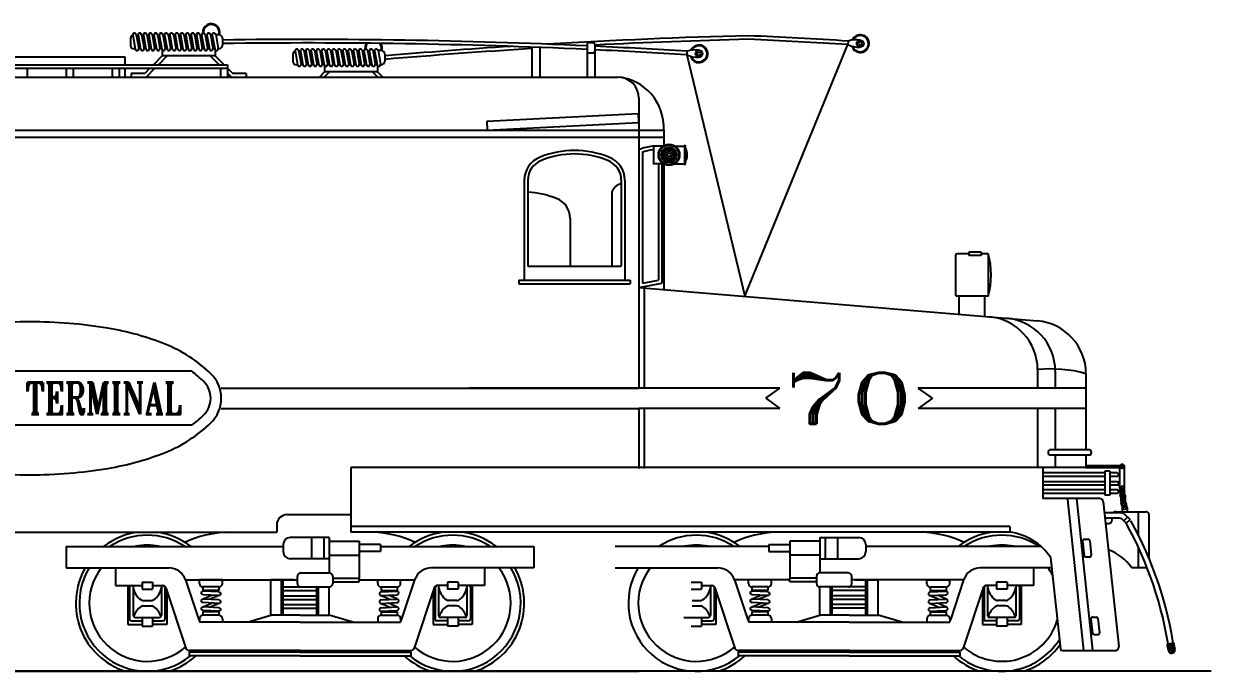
# Model space of a CAD drawing. Extents: x 232357 to 307872, y -9829 to 33775.
# Drawn here: x 241136 to 249544, y 5927 to 10508 of the extents above; entities that cross this region are included whole.
import ezdxf
from ezdxf.enums import TextEntityAlignment as Align

# ---------------------------------------------------------------- set-up
doc = ezdxf.new("R2010")
doc.units = 0
doc.header["$LTSCALE"] = 750
doc.header["$MEASUREMENT"] = 0
doc.layers.get('0').update_dxf_attribs({"linetype": 'CONTINUOUS'})
doc.styles.add('ROMANT', font='romant', dxfattribs={"height": 0.25})

msp = doc.modelspace()

# ---------------------------------------------------------------- linework, layer by layer
at = {"color": 0, "lineweight": -2}
for p, q in [((241907.7, 10428.1), (241925, 10329.6)), ((241932.3, 10432.4), (241949.7, 10333.9)), ((241945.2, 10428.1), (241962.5, 10329.6)), ((241969.8, 10432.4), (241987.2, 10333.9)), ((241982.7, 10428.1), (242000, 10329.6)), ((242007.3, 10432.4), (242024.7, 10333.9)), ((242020.2, 10428.1), (242037.5, 10329.6)), ((242044.8, 10432.4), (242062.2, 10333.9)), ((242057.7, 10428.1), (242075, 10329.6)), ((242082.3, 10432.4), (242099.7, 10333.9)), ((242095.2, 10428.1), (242112.5, 10329.6)), ((242119.8, 10432.4), (242137.2, 10333.9)), ((242132.7, 10428.1), (242150, 10329.6)), ((242157.3, 10432.4), (242174.7, 10333.9)), ((242170.2, 10428.1), (242187.5, 10329.6)), ((242194.8, 10432.4), (242212.2, 10333.9)), ((242207.7, 10428.1), (242225, 10329.6)), ((242232.3, 10432.4), (242249.7, 10333.9)), ((242245.2, 10428.1), (242262.5, 10329.6)), ((242269.8, 10432.4), (242287.2, 10333.9)), ((242282.7, 10428.1), (242300, 10329.6)), ((242307.3, 10432.4), (242324.7, 10333.9)), ((242320.2, 10428.1), (242337.5, 10329.6)), ((242344.8, 10432.4), (242362.2, 10333.9)), ((242357.7, 10428.1), (242375, 10329.6)), ((242382.3, 10432.4), (242399.7, 10333.9)), ((242395.2, 10428.1), (242412.5, 10329.6)), ((242419.8, 10432.4), (242437.2, 10333.9)), ((242432.7, 10428.1), (242450, 10329.6)), ((242457.3, 10432.4), (242474.7, 10333.9)), ((242470.2, 10428.1), (242487.5, 10329.6)), ((242494.8, 10432.4), (242512.2, 10333.9)), ((242516.8, 10430.5), (242495.1, 10430.5)), ((241891.8, 10405.5), (241891.8, 10355.5)), ((241933.7, 10424.2), (241950.7, 10396.6)), ((241945.5, 10357.2), (241962.5, 10329.6)), ((241971.2, 10424.2), (241988.2, 10396.6)), ((241983, 10357.2), (242000, 10329.6)), ((242008.7, 10424.2), (242025.7, 10396.6)), ((242020.5, 10357.2), (242037.5, 10329.6)), ((242046.2, 10424.2), (242063.2, 10396.6)), ((242058, 10357.2), (242075, 10329.6)), ((242083.7, 10424.2), (242100.7, 10396.6)), ((242095.5, 10357.2), (242112.5, 10329.6)), ((242121.2, 10424.2), (242138.2, 10396.6)), ((242133, 10357.2), (242150, 10329.6)), ((242158.7, 10424.2), (242175.7, 10396.6)), ((242170.5, 10357.2), (242187.5, 10329.6)), ((242196.2, 10424.2), (242213.2, 10396.6)), ((242208, 10357.2), (242225, 10329.6)), ((242233.7, 10424.2), (242250.7, 10396.6)), ((242245.5, 10357.2), (242262.5, 10329.6)), ((242271.2, 10424.2), (242288.2, 10396.6)), ((242283, 10357.2), (242300, 10329.6)), ((242308.7, 10424.2), (242325.7, 10396.6)), ((242320.5, 10357.2), (242337.5, 10329.6)), ((242346.2, 10424.2), (242363.2, 10396.6)), ((242358, 10357.2), (242375, 10329.6)), ((242383.7, 10424.2), (242400.7, 10396.6)), ((242395.5, 10357.2), (242412.5, 10329.6)), ((242421.2, 10424.2), (242438.2, 10396.6)), ((242433, 10357.2), (242450, 10329.6)), ((242458.7, 10424.2), (242475.7, 10396.6)), ((242470.5, 10357.2), (242487.5, 10329.6)), ((242541.8, 10405.5), (242541.8, 10355.5)), ((244734.1, 10342.5), (244734.1, 10130.5)), ((245124.3, 10364), (245124.3, 10314)), ((245136.8, 10376.5), (245166.8, 10376.5)), ((245179.3, 10364), (245179.3, 10314)), ((246241.8, 8579.9), (246971.3, 10360.5)), ((246972.9, 10385.4), (246971.3, 10360.5)), ((240420.5, 10273), (241850.5, 10273)), ((241850.5, 10273), (241850.5, 10218)), ((241916.8, 10330.5), (241924.9, 10330.5)), ((242116.8, 10280.5), (242054.3, 10218)), ((242152.1, 10280.5), (242089.6, 10218)), ((242116.8, 10322.2), (242116.8, 10280.5)), ((242491.8, 10280.5), (242116.8, 10280.5)), ((242149.9, 10330.5), (242137.3, 10330.5)), ((242187.4, 10330.5), (242174.8, 10330.5)), ((242224.9, 10330.5), (242212.3, 10330.5)), ((242262.4, 10330.5), (242249.8, 10330.5)), ((242299.9, 10330.5), (242287.3, 10330.5)), ((242337.4, 10330.5), (242324.8, 10330.5)), ((242374.9, 10330.5), (242362.3, 10330.5)), ((242412.4, 10330.5), (242399.8, 10330.5)), ((242449.9, 10330.5), (242437.3, 10330.5)), ((242456.4, 10280.5), (242518.9, 10218)), ((242487, 10330.5), (242474.8, 10330.5)), ((242491.8, 10322.2), (242491.8, 10280.5)), ((242491.8, 10280.5), (242554.3, 10218)), ((243041.2, 10293.3), (243041.2, 10243.3)), ((243057.1, 10315.8), (243074.5, 10217.4)), ((243081.7, 10320.2), (243099.1, 10221.7)), ((243083.2, 10312), (243100.2, 10284.4)), ((243094.6, 10315.8), (243112, 10217.4)), ((243119.2, 10320.2), (243136.6, 10221.7)), ((243120.7, 10312), (243137.7, 10284.4)), ((243132.1, 10315.8), (243149.5, 10217.4)), ((243156.7, 10320.2), (243174.1, 10221.7)), ((243158.2, 10312), (243175.2, 10284.4)), ((243169.6, 10315.8), (243187, 10217.4)), ((243194.2, 10320.2), (243211.6, 10221.7)), ((243195.7, 10312), (243212.7, 10284.4)), ((243207.1, 10315.8), (243224.5, 10217.4)), ((243231.7, 10320.2), (243249.1, 10221.7)), ((243233.2, 10312), (243250.2, 10284.4)), ((243244.6, 10315.8), (243262, 10217.4)), ((243269.2, 10320.2), (243286.6, 10221.7)), ((243270.7, 10312), (243287.7, 10284.4)), ((243282.1, 10315.8), (243299.5, 10217.4)), ((243306.7, 10320.2), (243324.1, 10221.7)), ((243308.2, 10312), (243325.2, 10284.4)), ((243319.6, 10315.8), (243337, 10217.4)), ((243344.2, 10320.2), (243361.6, 10221.7)), ((243345.7, 10312), (243362.7, 10284.4)), ((243357.1, 10315.8), (243374.5, 10217.4)), ((243381.7, 10320.2), (243399.1, 10221.7)), ((243383.2, 10312), (243400.2, 10284.4)), ((243394.6, 10315.8), (243412, 10217.4)), ((243419.2, 10320.2), (243436.6, 10221.7)), ((243420.7, 10312), (243437.7, 10284.4)), ((243432.1, 10315.8), (243449.5, 10217.4)), ((243456.7, 10320.2), (243474.1, 10221.7)), ((243458.2, 10312), (243475.2, 10284.4)), ((243469.6, 10315.8), (243487, 10217.4)), ((243494.2, 10320.2), (243511.6, 10221.7)), ((243495.7, 10312), (243512.7, 10284.4)), ((243507.1, 10315.8), (243524.5, 10217.4)), ((243531.7, 10320.2), (243549.1, 10221.7)), ((243533.2, 10312), (243550.2, 10284.4)), ((243544.6, 10315.8), (243562, 10217.4)), ((243569.2, 10320.2), (243586.6, 10221.7)), ((243570.7, 10312), (243587.7, 10284.4)), ((243582.1, 10315.8), (243599.5, 10217.4)), ((243606.7, 10320.2), (243624.1, 10221.7)), ((243608.2, 10312), (243625.2, 10284.4)), ((243619.6, 10315.8), (243637, 10217.4)), ((243644.2, 10320.2), (243661.6, 10221.7)), ((243666.2, 10318.3), (243644.6, 10318.3)), ((243691.2, 10293.3), (243691.2, 10243.3)), ((244789.1, 10340.4), (244789.1, 10130.5)), ((245124.3, 10314), (245124.3, 10130.5)), ((245136.8, 10301.5), (245166.8, 10301.5)), ((245179.3, 10314), (245179.3, 10130.5)), ((245831.1, 10313.4), (245829.6, 10288.5)), ((245829.6, 10288.5), (246241.8, 8579.9)), ((239691.8, 10218), (242579.3, 10218)), ((239691.8, 10193), (242579.3, 10193)), ((241160.5, 10193), (241160.5, 10130.5)), ((241435.5, 10193), (241435.5, 10130.5)), ((241485.5, 10193), (241485.5, 10130.5)), ((241760.5, 10193), (241760.5, 10130.5)), ((241810.5, 10193), (241810.5, 10130.5)), ((241850.5, 10193), (241850.5, 10130.5)), ((242029.3, 10193), (241991.8, 10155.5)), ((242064.6, 10193), (242002.1, 10130.5)), ((242529.3, 10193), (242529.3, 10130.5)), ((242579.3, 10218), (242579.3, 10130.5)), ((242579.3, 10193), (242616.8, 10155.5)), ((243066.2, 10218.3), (243074.3, 10218.3)), ((243095, 10245), (243112, 10217.4)), ((243132.5, 10245), (243149.5, 10217.4)), ((243170, 10245), (243187, 10217.4)), ((243207.5, 10245), (243224.5, 10217.4)), ((243245, 10245), (243262, 10217.4)), ((243266.2, 10210), (243266.2, 10168.3)), ((243282.5, 10245), (243299.5, 10217.4)), ((243299.3, 10218.3), (243286.7, 10218.3)), ((243320, 10245), (243337, 10217.4)), ((243336.8, 10218.3), (243324.2, 10218.3)), ((243357.5, 10245), (243374.5, 10217.4)), ((243374.3, 10218.3), (243361.7, 10218.3)), ((243395, 10245), (243412, 10217.4)), ((243411.8, 10218.3), (243399.2, 10218.3)), ((243432.5, 10245), (243449.5, 10217.4)), ((243449.3, 10218.3), (243436.7, 10218.3)), ((243470, 10245), (243487, 10217.4)), ((243486.8, 10218.3), (243474.2, 10218.3)), ((243507.5, 10245), (243524.5, 10217.4)), ((243524.3, 10218.3), (243511.7, 10218.3)), ((243545, 10245), (243562, 10217.4)), ((243561.8, 10218.3), (243549.2, 10218.3)), ((243582.5, 10245), (243599.5, 10217.4)), ((243599.3, 10218.3), (243586.7, 10218.3)), ((243620, 10245), (243637, 10217.4)), ((243636.4, 10218.3), (243624.2, 10218.3)), ((243641.2, 10210), (243641.2, 10168.3)), ((236929.3, 10130.5), (245341.8, 10130.5)), ((241897.2, 10155.5), (241897.2, 10130.5)), ((241991.8, 10155.5), (241897.2, 10155.5)), ((242579.3, 10157.7), (242606.4, 10130.5)), ((242711.3, 10155.5), (242616.8, 10155.5)), ((242711.3, 10155.5), (242711.3, 10130.5)), ((243266.2, 10168.3), (243228.5, 10130.5)), ((243301.6, 10168.3), (243263.8, 10130.5)), ((243641.2, 10168.3), (243266.2, 10168.3)), ((243605.9, 10168.3), (243643.7, 10130.5)), ((243641.2, 10168.3), (243679, 10130.5)), ((245491.8, 9980.5), (245491.8, 9705.5)), ((244413.6, 9817.9), (245488.6, 9872.9)), ((245491.8, 9810.5), (245488.6, 9872.9)), ((236604.3, 9755.5), (245666.8, 9755.5)), ((244413.6, 9817.9), (244416.8, 9755.5)), ((244416.8, 9755.5), (245491.8, 9810.5)), ((245666.8, 9755.5), (245666.8, 9645.5)), ((236604.3, 9705.5), (245666.8, 9705.5)), ((245491.8, 9705.5), (245491.8, 7930.5)), ((245516.8, 9598.7), (245516.8, 8672.9)), ((245594.3, 9648), (245594.3, 9513)), ((245662.8, 9643), (245594.3, 9643)), ((245745.8, 9643), (245814.3, 9643)), ((245814.3, 9648), (245819.3, 9648)), ((245814.3, 9648), (245814.3, 9513)), ((245819.3, 9648), (245819.3, 9513)), ((245662.8, 9518), (245594.3, 9518)), ((245629.3, 9518), (245629.3, 8693.1)), ((245654.3, 9518), (245654.3, 8672.2)), ((245666.8, 9518), (245666.8, 8628.3)), ((245745.8, 9518), (245814.3, 9518)), ((245814.3, 9513), (245819.3, 9513)), ((244679.3, 9400.5), (244679.3, 8693)), ((244704.3, 9400.5), (244704.3, 8793)), ((245366.8, 9400.5), (245366.8, 8793)), ((245391.8, 9400.5), (245391.8, 8693)), ((245299.3, 9317.7), (245299.3, 8793)), ((245004.3, 9131.2), (245004.3, 8793)), ((247731.8, 8868), (247731.8, 8593)), ((247826.8, 8880.5), (247744.3, 8880.5)), ((247826.8, 8893), (247826.8, 8868)), ((247914.3, 8893), (247826.8, 8893)), ((247914.3, 8868), (247826.8, 8868)), ((247914.3, 8893), (247914.3, 8868)), ((247964.3, 8880.5), (247914.3, 8880.5)), ((247964.3, 8880.5), (247964.3, 8580.5)), ((244704.3, 8793), (245366.8, 8793)), ((244641.8, 8693), (244641.8, 8668)), ((244641.8, 8693), (245429.3, 8693)), ((244641.8, 8668), (245429.3, 8668)), ((245429.3, 8693), (245429.3, 8668)), ((245491.8, 8643), (245654.3, 8672.2)), ((245516.8, 8672.9), (245629.3, 8693.1)), ((245491.8, 8643), (248313.2, 8405.6)), ((245529.3, 8639.9), (245529.3, 7930.5)), ((247964.3, 8580.5), (247744.3, 8580.5)), ((247756.8, 8580.5), (247756.8, 8452.4)), ((247939.3, 8580.5), (247939.3, 8437.1)), ((242325.2, 8049.3), (240033.4, 8049.3)), ((248314.3, 8060.8), (248314.3, 7930.5)), ((248439.3, 8050.2), (248439.3, 7930.5)), ((248656.8, 8031.9), (248656.8, 7493)), ((242534.3, 7930.5), (245491.8, 7930.5)), ((246489.3, 7930.5), (244286.8, 7930.5)), ((246389.3, 7858), (246489.3, 7930.5)), ((247569.3, 7858), (247469.3, 7930.5)), ((248656.8, 7930.5), (247469.3, 7930.5)), ((246389.3, 7858), (246489.3, 7785.5)), ((247569.3, 7858), (247469.3, 7785.5)), ((242534.3, 7785.5), (245491.8, 7785.5)), ((245491.8, 7785.5), (245491.8, 7360.5)), ((246489.3, 7785.5), (245491.8, 7785.5)), ((245529.3, 7785.5), (245529.3, 7360.5)), ((248656.8, 7785.5), (247469.3, 7785.5)), ((248314.3, 7785.5), (248314.3, 7368)), ((248439.3, 7785.5), (248439.3, 7493)), ((242325.2, 7666.8), (240033.4, 7666.8)), ((248681.8, 7493), (248401.8, 7493)), ((248389.3, 7480.5), (248389.3, 7468)), ((248681.8, 7455.5), (248401.8, 7455.5)), ((248439.3, 7455.5), (248439.3, 7368)), ((248656.8, 7455.5), (248656.8, 7368)), ((248694.3, 7480.5), (248694.3, 7468)), ((248656.8, 7368), (243451.8, 7368)), ((243451.8, 7368), (243451.8, 6910.5)), ((248351.8, 7368), (248351.8, 7148)), ((248789.3, 7330.5), (248351.8, 7330.5)), ((248656.8, 7383), (248898.7, 7383)), ((248656.8, 7368), (248895.6, 7368)), ((248826.8, 7343), (248789.3, 7343)), ((248789.3, 7343), (248789.3, 7173)), ((248826.8, 7343), (248826.8, 7173)), ((248876.8, 7330.5), (248826.8, 7330.5)), ((248895.6, 7222.8), (248895.6, 7373)), ((248930.6, 7222.8), (248930.6, 7373)), ((248789.3, 7305.5), (248351.8, 7305.5)), ((248789.3, 7268), (248351.8, 7268)), ((248789.3, 7243), (248351.8, 7243)), ((248876.8, 7305.5), (248826.8, 7305.5)), ((248876.8, 7268), (248826.8, 7268)), ((248876.8, 7243), (248826.8, 7243)), ((248789.3, 7210.5), (248351.8, 7210.5)), ((248789.3, 7185.5), (248351.8, 7185.5)), ((248754.7, 7148), (248351.8, 7148)), ((248588.6, 7148), (248703.1, 6073)), ((248826.8, 7173), (248789.3, 7173)), ((248876.8, 7210.5), (248826.8, 7210.5)), ((248876.8, 7185.5), (248826.8, 7185.5)), ((248526.5, 7141.4), (248640.2, 6073)), ((248779.6, 7125.7), (248888.7, 6100.7)), ((248913, 7084.9), (248913, 7055.5)), ((248948, 7084.9), (248948, 7055.5)), ((243001.8, 7035.5), (243451.8, 7035.5)), ((248910.5, 7048), (248787.8, 7048)), ((248894.9, 7010.5), (248791.8, 7010.5)), ((248842.2, 6998), (248842.2, 7010.5)), ((248867.2, 7055.5), (249079.7, 7055.5)), ((248912.6, 7003.2), (248942.2, 6973.6)), ((248924.5, 6991.3), (248951.1, 7017.8)), ((248928.1, 7040.7), (248968.7, 7000.1)), ((248942.2, 6973.6), (248968.7, 7000.1)), ((249029.7, 6887.3), (249029.7, 7055.5)), ((249104.7, 6722.4), (249104.7, 7030.5)), ((239619.3, 6910.5), (242926.8, 6910.5)), ((242926.8, 6960.5), (242926.8, 6910.5)), ((248116.8, 6950.5), (243451.8, 6950.5)), ((248116.8, 6910.5), (243451.8, 6910.5)), ((248116.8, 6950.5), (248116.8, 6910.5)), ((248795.8, 6973), (248817.2, 6973)), ((242973, 6823), (242973, 6773)), ((243298, 6873), (243023, 6873)), ((243173, 6873), (243173, 6723)), ((243260.5, 6873), (243260.5, 6723)), ((243298, 6873), (243298, 6748)), ((243298, 6848), (243510.5, 6848)), ((243510.5, 6848), (243510.5, 6585.5)), ((243660.5, 6823), (243510.5, 6823)), ((243660.5, 6823), (243660.5, 6773)), ((246410.5, 6823), (246410.5, 6773)), ((246410.5, 6823), (246560.5, 6823)), ((246773, 6848), (246560.5, 6848)), ((246560.5, 6848), (246560.5, 6585.5)), ((246773, 6873), (246773, 6748)), ((246773, 6873), (247048, 6873)), ((246810.5, 6873), (246810.5, 6723)), ((246898, 6873), (246898, 6723)), ((247098, 6823), (247098, 6773)), ((248633.3, 6846.7), (248643.9, 6746.7)), ((248645.7, 6860.5), (248670.8, 6860.5)), ((248683.3, 6849.3), (248693.9, 6749.3)), ((241435.5, 6810.5), (241435.5, 6658)), ((241435.5, 6810.5), (242973, 6810.5)), ((243298, 6748), (243298, 6623)), ((243298, 6748), (243510.5, 6748)), ((243660.5, 6773), (243510.5, 6773)), ((243660.5, 6810.5), (244748, 6810.5)), ((244748, 6810.5), (244748, 6658)), ((246410.5, 6810.5), (245323, 6810.5)), ((246410.5, 6773), (246560.5, 6773)), ((246773, 6748), (246560.5, 6748)), ((246773, 6748), (246773, 6623)), ((248337.5, 6810.5), (247098, 6810.5)), ((248406.8, 6730.5), (248475.6, 6084.2)), ((248656.3, 6735.5), (248681.5, 6735.5)), ((249029.7, 6663.1), (249029.7, 6800.3)), ((241435.5, 6658), (242161.9, 6658)), ((241785.5, 6658), (241785.5, 6533)), ((243298, 6723), (243023, 6723)), ((244748, 6658), (244021.7, 6658)), ((244398, 6658), (244398, 6533)), ((245323, 6658), (246049.4, 6658)), ((246773, 6723), (247048, 6723)), ((248414.5, 6658), (247909.2, 6658)), ((248285.5, 6658), (248285.5, 6533)), ((248979.7, 6660.5), (249079.7, 6660.5)), ((242280.3, 6573), (243073, 6573)), ((242280.5, 6572.5), (242374.6, 6290.1)), ((242541.8, 6573), (242379.3, 6573)), ((242379.3, 6548), (242379.3, 6573)), ((242541.8, 6548), (242541.8, 6573)), ((242885.5, 6323), (242885.5, 6573)), ((243048, 6573), (242885.5, 6573)), ((242960.5, 6323), (242960.5, 6573)), ((242973, 6323), (242973, 6573)), ((242973, 6323), (242973, 6573)), ((243073, 6548), (243073, 6598)), ((243098, 6623), (243298, 6623)), ((243323, 6598), (243323, 6548)), ((243323, 6585.5), (243510.5, 6585.5)), ((243323, 6560.5), (243510.5, 6560.5)), ((243510.5, 6560.5), (243510.5, 6585.5)), ((243510.5, 6573), (243903.3, 6573)), ((243641.8, 6548), (243641.8, 6573)), ((243641.8, 6573), (243804.3, 6573)), ((243804.3, 6548), (243804.3, 6573)), ((243903.1, 6572.5), (243809, 6290.1)), ((246560.5, 6573), (246167.8, 6573)), ((246168, 6572.5), (246262.1, 6290.1)), ((246429.3, 6573), (246266.8, 6573)), ((246266.8, 6548), (246266.8, 6573)), ((246429.3, 6548), (246429.3, 6573)), ((246560.5, 6560.5), (246560.5, 6585.5)), ((246748, 6585.5), (246560.5, 6585.5)), ((246748, 6560.5), (246560.5, 6560.5)), ((246748, 6598), (246748, 6548)), ((246973, 6623), (246773, 6623)), ((246998, 6548), (246998, 6598)), ((247790.8, 6573), (246998, 6573)), ((247023, 6573), (247185.5, 6573)), ((247098, 6323), (247098, 6573)), ((247098, 6323), (247098, 6573)), ((247110.5, 6323), (247110.5, 6573)), ((247185.5, 6323), (247185.5, 6573)), ((247529.3, 6548), (247529.3, 6573)), ((247529.3, 6573), (247691.8, 6573)), ((247691.8, 6548), (247691.8, 6573)), ((247790.6, 6572.5), (247696.5, 6290.1)), ((241785.5, 6533), (241973, 6533)), ((241873, 6533), (241873, 6258)), ((241885.5, 6520.5), (241885.5, 6295.5)), ((241898, 6533), (241973, 6533)), ((241910.5, 6533), (241910.5, 6320.5)), ((241973, 6558), (241973, 6508)), ((241973, 6558), (242048, 6558)), ((241973, 6508), (242048, 6508)), ((242048, 6558), (242048, 6508)), ((242048, 6533), (242117.5, 6533)), ((242048, 6533), (242123, 6533)), ((242110.5, 6533), (242110.5, 6320.5)), ((242135.5, 6520.5), (242135.5, 6295.5)), ((242141.2, 6515.9), (242283.2, 6090.1)), ((242148, 6495.5), (242148, 6258)), ((242516.8, 6523), (242404.3, 6523)), ((242404.3, 6523), (242404.3, 6498)), ((242516.8, 6498), (242404.3, 6498)), ((242516.8, 6487.5), (242405.4, 6493.4)), ((242460.1, 6498), (242444.9, 6491.3)), ((242516.8, 6523), (242516.8, 6498)), ((242973, 6523), (243098, 6523)), ((242973, 6523), (243210.5, 6523)), ((242973, 6498), (243210.5, 6498)), ((243098, 6523), (243298, 6523)), ((243210.5, 6323), (243210.5, 6523)), ((243223, 6323), (243223, 6523)), ((243298, 6323), (243298, 6523)), ((243666.8, 6523), (243666.8, 6498)), ((243666.8, 6523), (243779.3, 6523)), ((243666.8, 6498), (243779.3, 6498)), ((243666.8, 6487.5), (243778.2, 6493.4)), ((243723.4, 6498), (243738.7, 6491.3)), ((243779.3, 6523), (243779.3, 6498)), ((244042.3, 6515.9), (243900.4, 6090.1)), ((244035.5, 6495.5), (244035.5, 6258)), ((244048, 6520.5), (244048, 6295.5)), ((244135.5, 6533), (244060.5, 6533)), ((244135.5, 6533), (244066.1, 6533)), ((244073, 6533), (244073, 6320.5)), ((244210.5, 6558), (244135.5, 6558)), ((244135.5, 6558), (244135.5, 6508)), ((244210.5, 6508), (244135.5, 6508)), ((244210.5, 6558), (244210.5, 6508)), ((244398, 6533), (244210.5, 6533)), ((244285.5, 6533), (244210.5, 6533)), ((244273, 6533), (244273, 6320.5)), ((244298, 6520.5), (244298, 6295.5)), ((244310.5, 6533), (244310.5, 6258)), ((245860.5, 6558), (245935.5, 6558)), ((245860.5, 6508), (245935.5, 6508)), ((245935.5, 6558), (245935.5, 6508)), ((245935.5, 6533), (246005, 6533)), ((245935.5, 6533), (246010.5, 6533)), ((245998, 6533), (245998, 6320.5)), ((246023, 6520.5), (246023, 6295.5)), ((246028.7, 6515.9), (246170.7, 6090.1)), ((246035.5, 6495.5), (246035.5, 6258)), ((246404.3, 6523), (246291.8, 6523)), ((246291.8, 6523), (246291.8, 6498)), ((246404.3, 6498), (246291.8, 6498)), ((246404.3, 6487.5), (246292.9, 6493.4)), ((246347.6, 6498), (246332.4, 6491.3)), ((246404.3, 6523), (246404.3, 6498)), ((246773, 6323), (246773, 6523)), ((246973, 6523), (246773, 6523)), ((246848, 6323), (246848, 6523)), ((247098, 6523), (246860.5, 6523)), ((246860.5, 6323), (246860.5, 6523)), ((247098, 6498), (246860.5, 6498)), ((247098, 6523), (246973, 6523)), ((247554.3, 6523), (247554.3, 6498)), ((247554.3, 6523), (247666.8, 6523)), ((247554.3, 6498), (247666.8, 6498)), ((247554.3, 6487.5), (247665.7, 6493.4)), ((247610.9, 6498), (247626.2, 6491.3)), ((247666.8, 6523), (247666.8, 6498)), ((247929.8, 6515.9), (247787.9, 6090.1)), ((247923, 6495.5), (247923, 6258)), ((247935.5, 6520.5), (247935.5, 6295.5)), ((248023, 6533), (247948, 6533)), ((248023, 6533), (247953.6, 6533)), ((247960.5, 6533), (247960.5, 6320.5)), ((248098, 6558), (248023, 6558)), ((248023, 6558), (248023, 6508)), ((248098, 6508), (248023, 6508)), ((248098, 6558), (248098, 6508)), ((248285.5, 6533), (248098, 6533)), ((248173, 6533), (248098, 6533)), ((248160.5, 6533), (248160.5, 6320.5)), ((248185.5, 6520.5), (248185.5, 6295.5)), ((248198, 6533), (248198, 6258)), ((241980.6, 6426.8), (242040.5, 6426.8)), ((242516.8, 6462.5), (242405.4, 6468.3)), ((242405.4, 6438.4), (242466.1, 6465.1)), ((242516.8, 6431.3), (242405.4, 6437.1)), ((242516.8, 6406.2), (242405.4, 6412.1)), ((242405.4, 6382.1), (242466.1, 6408.9)), ((242516.8, 6462.5), (242456.1, 6435.7)), ((242516.8, 6406.2), (242456.1, 6379.4)), ((242973, 6460.5), (243210.5, 6460.5)), ((242973, 6435.5), (243210.5, 6435.5)), ((242973, 6398), (243210.5, 6398)), ((243666.8, 6462.5), (243778.2, 6468.3)), ((243666.8, 6462.5), (243727.5, 6435.7)), ((243666.8, 6431.3), (243778.2, 6437.1)), ((243666.8, 6406.2), (243778.2, 6412.1)), ((243666.8, 6406.2), (243727.5, 6379.4)), ((243778.2, 6438.4), (243717.5, 6465.1)), ((243778.2, 6382.1), (243717.5, 6408.9)), ((244203, 6426.8), (244143.1, 6426.8)), ((245868.1, 6426.8), (245928, 6426.8)), ((246404.3, 6462.5), (246292.9, 6468.3)), ((246292.9, 6438.4), (246353.6, 6465.1)), ((246404.3, 6431.3), (246292.9, 6437.1)), ((246404.3, 6406.2), (246292.9, 6412.1)), ((246292.9, 6382.1), (246353.6, 6408.9)), ((246404.3, 6462.5), (246343.6, 6435.7)), ((246404.3, 6406.2), (246343.6, 6379.4)), ((247098, 6460.5), (246860.5, 6460.5)), ((247098, 6435.5), (246860.5, 6435.5)), ((247098, 6398), (246860.5, 6398)), ((247554.3, 6462.5), (247665.7, 6468.3)), ((247554.3, 6462.5), (247615, 6435.7)), ((247554.3, 6431.3), (247665.7, 6437.1)), ((247554.3, 6406.2), (247665.7, 6412.1)), ((247554.3, 6406.2), (247615, 6379.4)), ((247665.7, 6438.4), (247605, 6465.1)), ((247665.7, 6382.1), (247605, 6408.9)), ((248090.5, 6426.8), (248030.6, 6426.8)), ((241923, 6308), (242098, 6308)), ((241973, 6308), (241973, 6245.5)), ((241980.6, 6389.3), (242040.5, 6389.3)), ((242048, 6308), (242048, 6245.5)), ((242516.8, 6348), (242404.3, 6348)), ((242404.3, 6348), (242404.3, 6323)), ((242516.8, 6323), (242404.3, 6323)), ((242516.8, 6376.3), (242405.4, 6382.1)), ((242516.8, 6351.2), (242405.4, 6357.1)), ((242452.8, 6348), (242466.1, 6353.9)), ((242516.8, 6351.2), (242509.5, 6348)), ((242516.8, 6348), (242516.8, 6323)), ((242716.8, 6273), (242885.5, 6323)), ((243091.8, 6323), (242885.5, 6323)), ((242973, 6373), (243210.5, 6373)), ((243091.8, 6323), (243298, 6323)), ((243466.8, 6273), (243298, 6323)), ((243666.8, 6376.3), (243778.2, 6382.1)), ((243666.8, 6351.2), (243778.2, 6357.1)), ((243666.8, 6351.2), (243674.1, 6348)), ((243666.8, 6348), (243666.8, 6323)), ((243666.8, 6348), (243779.3, 6348)), ((243666.8, 6323), (243779.3, 6323)), ((243730.8, 6348), (243717.5, 6353.9)), ((243779.3, 6348), (243779.3, 6323)), ((244260.5, 6308), (244085.5, 6308)), ((244135.5, 6308), (244135.5, 6245.5)), ((244203, 6389.3), (244143.1, 6389.3)), ((244210.5, 6308), (244210.5, 6245.5)), ((245810.5, 6308), (245985.5, 6308)), ((245868.1, 6389.3), (245928, 6389.3)), ((245935.5, 6308), (245935.5, 6245.5)), ((246404.3, 6348), (246291.8, 6348)), ((246291.8, 6348), (246291.8, 6323)), ((246404.3, 6323), (246291.8, 6323)), ((246404.3, 6376.3), (246292.9, 6382.1)), ((246404.3, 6351.2), (246292.9, 6357.1)), ((246340.3, 6348), (246353.6, 6353.9)), ((246404.3, 6351.2), (246397, 6348)), ((246404.3, 6348), (246404.3, 6323)), ((246604.3, 6273), (246773, 6323)), ((246979.3, 6323), (246773, 6323)), ((247098, 6373), (246860.5, 6373)), ((246979.3, 6323), (247185.5, 6323)), ((247354.3, 6273), (247185.5, 6323)), ((247554.3, 6376.3), (247665.7, 6382.1)), ((247554.3, 6351.2), (247665.7, 6357.1)), ((247554.3, 6351.2), (247561.6, 6348)), ((247554.3, 6348), (247554.3, 6323)), ((247554.3, 6348), (247666.8, 6348)), ((247554.3, 6323), (247666.8, 6323)), ((247618.3, 6348), (247605, 6353.9)), ((247666.8, 6348), (247666.8, 6323)), ((248148, 6308), (247973, 6308)), ((248023, 6308), (248023, 6245.5)), ((248090.5, 6389.3), (248030.6, 6389.3)), ((248098, 6308), (248098, 6245.5)), ((248704.3, 6310.5), (248729.4, 6310.5)), ((241873, 6258), (241973, 6258)), ((241898, 6283), (241973, 6283)), ((241973, 6245.5), (242048, 6245.5)), ((242048, 6283), (242123, 6283)), ((242148, 6258), (242048, 6258)), ((242379.3, 6298), (242379.3, 6273)), ((243091.8, 6273), (242379.3, 6273)), ((242541.8, 6298), (242541.8, 6273)), ((243091.8, 6273), (243804.3, 6273)), ((243641.8, 6298), (243641.8, 6273)), ((243804.3, 6298), (243804.3, 6273)), ((244035.5, 6258), (244135.5, 6258)), ((244135.5, 6283), (244060.5, 6283)), ((244210.5, 6245.5), (244135.5, 6245.5)), ((244285.5, 6283), (244210.5, 6283)), ((244310.5, 6258), (244210.5, 6258)), ((245860.5, 6245.5), (245935.5, 6245.5)), ((245935.5, 6283), (246010.5, 6283)), ((246035.5, 6258), (245935.5, 6258)), ((246266.8, 6298), (246266.8, 6273)), ((246979.3, 6273), (246266.8, 6273)), ((246429.3, 6298), (246429.3, 6273)), ((246979.3, 6273), (247691.8, 6273)), ((247529.3, 6298), (247529.3, 6273)), ((247691.8, 6298), (247691.8, 6273)), ((247923, 6258), (248023, 6258)), ((248023, 6283), (247948, 6283)), ((248098, 6245.5), (248023, 6245.5)), ((248173, 6283), (248098, 6283)), ((248198, 6258), (248098, 6258)), ((248691.8, 6296.7), (248702.5, 6196.7)), ((248741.8, 6299.3), (248752.5, 6199.3)), ((248714.9, 6185.5), (248740, 6185.5)), ((243091.8, 6073), (242306.9, 6073)), ((242306.9, 6060.5), (242306.9, 6035.5)), ((243091.8, 6060.5), (242306.9, 6060.5)), ((243091.8, 6073), (243876.7, 6073)), ((243091.8, 6060.5), (243876.7, 6060.5)), ((243876.7, 6060.5), (243876.7, 6035.5)), ((246979.3, 6073), (246194.4, 6073)), ((246979.3, 6060.5), (246194.4, 6060.5)), ((246194.4, 6060.5), (246194.4, 6035.5)), ((246979.3, 6073), (247764.2, 6073)), ((246979.3, 6060.5), (247764.2, 6060.5)), ((247764.2, 6060.5), (247764.2, 6035.5)), ((248488, 6073), (248863.8, 6073)), ((249280.3, 6125.4), (249233.4, 6117.7)), ((243091.8, 6035.5), (242306.9, 6035.5)), ((243091.8, 6035.5), (243876.7, 6035.5)), ((246979.3, 6035.5), (246194.4, 6035.5)), ((246979.3, 6035.5), (247764.2, 6035.5)), ((232727.2, 5926.8), (245492.6, 5926.8)), ((249543.9, 5926.8), (236778.5, 5926.8))]:
    msp.add_line(p, q, dxfattribs=at)
msp.add_lwpolyline([(239824.3, 7858, 0.203633), (239898.3, 7683.9, 0.097109), (240221.2, 7475.3, 0.054067), (240626.8, 7362.2, 0.041016), (241179.3, 7316.8, 0.041016), (241731.8, 7362.2, 0.054067), (242137.4, 7475.3, 0.097109), (242460.3, 7683.9, 0.203633), (242534.3, 7858, 0.203633), (242460.3, 8032.1, 0.097109), (242137.4, 8240.7, 0.054067), (241731.8, 8353.9, 0.041016), (241179.3, 8399.3, 0.041016), (240626.8, 8353.9, 0.054067), (240221.2, 8240.7, 0.097109), (239898.3, 8032.1, 0.203633)], format="xyb", close=True, dxfattribs=at)
for points in [[(242325.2, 7666.8, 0.029625), (242408.3, 7737.9, 0.203633), (242459.3, 7858, 0.203633), (242408.3, 7978.1, 0.029625), (242325.2, 8049.3, 0.054067)], [(248914.9, 7172.5, -0.189977), (248907.2, 7175.1, -0.100884), (248902.3, 7181.3, -0.059038), (248899.9, 7187.9, -0.045478), (248898.8, 7196.1, -0.045478), (248899.2, 7204.3, -0.059038), (248901, 7211.1, -0.100884), (248905.3, 7217.7, -0.189977), (248912.7, 7221, -0.189977), (248920.4, 7218.4, -0.051273), (248923.2, 7215.5, -0.059038)], [(248907.6, 7153.5, -0.013571), (248906.8, 7154.7, -0.054794), (248902.8, 7161.6, -0.054794), (248900.4, 7169.3, -0.068613), (248900, 7176.5, -0.067466), (248901.1, 7181.5, -0.165698)], [(248921.6, 7115.2, -0.189977), (248913.9, 7117.9, -0.100884), (248909.1, 7124.1, -0.059038), (248906.7, 7130.7, -0.045478), (248905.6, 7138.9, -0.045478), (248906, 7147.1, -0.059038), (248907.8, 7153.9, -0.100884), (248912.1, 7160.5, -0.189977), (248919.5, 7163.8, -0.189977), (248927.2, 7161.2, -0.004575), (248927.5, 7160.9, -0.059038)], [(248914.5, 7180, -0.189977), (248912, 7180.8, -0.100884), (248909, 7184.6, -0.059038), (248907.3, 7189.6, -0.045478), (248906.3, 7196.4, -0.045478), (248906.6, 7203.3, -0.059038), (248908, 7208.4, -0.100884), (248910.6, 7212.5, -0.189977), (248913, 7213.5, -0.189977), (248915.5, 7212.7, -0.048393), (248917.2, 7211, -0.059038)], [(248911.9, 7160.4, -0.041177), (248909.7, 7164.6, -0.091561), (248907.3, 7175, -0.068613)], [(248907.7, 7189.2, -0.010864), (248908.2, 7189.4, -0.165698), (248916.1, 7190, -0.105638), (248923.2, 7186.5, -0.068613), (248928.1, 7181.4, -0.054794), (248932.1, 7174.4, -0.054794), (248934.5, 7166.7, -0.068613), (248934.9, 7159.5, -0.105638), (248932.6, 7151.9, -0.165698), (248926.7, 7146.6, -0.165698)], [(248910.6, 7182.2, -0.032385), (248911.2, 7182.5, -0.165698), (248914.3, 7182.8, -0.105638), (248918.5, 7180.6, -0.068613), (248922.1, 7176.9, -0.054794), (248925.3, 7171.4, -0.054794), (248927.1, 7165.3, -0.068613), (248927.4, 7160.1, -0.105638), (248926, 7155.6, -0.165698), (248923.7, 7153.5, -0.165698)], [(248921.3, 7122.7, -0.189977), (248918.8, 7123.6, -0.100884), (248915.8, 7127.4, -0.059038), (248914, 7132.4, -0.045478), (248913.1, 7139.2, -0.045478), (248913.4, 7146, -0.059038), (248914.8, 7151.2, -0.100884), (248917.4, 7155.2, -0.189977), (248919.8, 7156.3, -0.189977), (248922.3, 7155.4, -0.051583), (248924, 7153.6, -0.059038)], [(248926.7, 7146.6, -0.165698), (248918.8, 7146, -0.072248), (248913.8, 7148.1, -0.068613)], [(248917.3, 7181.5, -0.012175), (248916.9, 7181, -0.189977), (248914.5, 7180, -0.189977)], [(248922.6, 7176.1, -0.006368), (248922.3, 7175.8, -0.189977), (248914.9, 7172.5, -0.189977)], [(248923.7, 7153.5, -0.165698), (248920.7, 7153.2, -0.087294), (248917.1, 7154.9, -0.068613)], [(248919.5, 7206.5, -0.030898), (248920.3, 7203.9, -0.045478), (248921.2, 7197.1, -0.058777), (248920.6, 7188.3, -0.059038)], [(248925.9, 7210.9, -0.046806), (248927.6, 7205.6, -0.045478), (248928.7, 7197.4, -0.045478), (248928.3, 7189.2, -0.053065), (248926.8, 7183, -0.100884)], [(248933, 7152.8, -0.038756), (248934.4, 7148.3, -0.045478), (248935.5, 7140.2, -0.045478), (248935.1, 7132, -0.053065), (248933.6, 7125.8, -0.100884)], [(248933.5, 7089.4, -0.165698), (248925.6, 7088.7, -0.105638), (248918.5, 7092.2, -0.068613), (248913.6, 7097.4, -0.054794), (248909.6, 7104.4, -0.054794), (248907.2, 7112.1, -0.068613), (248906.8, 7119.3, -0.067466), (248907.9, 7124.2, -0.165698)], [(248930.5, 7096.3, -0.165698), (248927.4, 7096, -0.105638), (248923.2, 7098.1, -0.068613), (248919.6, 7101.8, -0.054794), (248916.4, 7107.4, -0.091561), (248914.1, 7117.8, -0.068613)], [(248914.5, 7131.9, -0.010864), (248915, 7132.2, -0.165698), (248922.9, 7132.8, -0.105638), (248930, 7129.3, -0.068613), (248934.9, 7124.1, -0.054794), (248938.9, 7117.1, -0.054794), (248941.3, 7109.4, -0.068613), (248941.7, 7102.3, -0.0454), (248941.1, 7098.9, -0.165698)], [(248917.4, 7125, -0.032385), (248918, 7125.3, -0.165698), (248921, 7125.5, -0.105638), (248925.3, 7123.4, -0.068613), (248928.9, 7119.7, -0.054794), (248932, 7114.1, -0.054794), (248933.9, 7108, -0.068613), (248934.2, 7102.9, -0.018087), (248934.1, 7102.1, -0.165698)], [(248924.1, 7124.2, -0.012175), (248923.7, 7123.8, -0.189977), (248921.3, 7122.7, -0.189977)], [(248929.4, 7118.9, -0.006368), (248929.1, 7118.5, -0.189977), (248921.6, 7115.2, -0.189977)], [(248927.1, 7146.8, -0.001427), (248927.1, 7146.6, -0.045478), (248928, 7139.8, -0.058777), (248927.4, 7131, -0.059038)], [(248932.1, 7097.3, -0.100499), (248930.5, 7096.3, -0.165698)], [(248939, 7094.1, -0.150938), (248933.5, 7089.4, -0.165698)], [(242405.4, 6468.3, -0.098614), (242400.6, 6469.3, -0.098542), (242396.5, 6472, -0.098441), (242393.8, 6476, -0.098369), (242392.9, 6480.8, -0.098369), (242393.8, 6485.6, -0.098441), (242396.5, 6489.7, -0.098542), (242400.6, 6492.4, -0.098614), (242405.4, 6493.4, -0.098614)], [(242516.8, 6487.5, -0.098614), (242521.6, 6486.6, -0.098542), (242525.6, 6483.8, -0.098441), (242528.3, 6479.8, -0.098369), (242529.3, 6475, -0.098369), (242528.3, 6470.2, -0.098441), (242525.6, 6466.1, -0.098542), (242521.6, 6463.4, -0.098614), (242516.8, 6462.5, -0.098614)], [(243666.8, 6487.5, 0.098614), (243662, 6486.6, 0.098542), (243658, 6483.8, 0.098441), (243655.2, 6479.8, 0.098369), (243654.3, 6475, 0.098369), (243655.2, 6470.2, 0.098441), (243658, 6466.1, 0.098542), (243662, 6463.4, 0.098614), (243666.8, 6462.5, 0.098614)], [(243778.2, 6468.3, 0.098614), (243783, 6469.3, 0.098542), (243787, 6472, 0.098441), (243789.7, 6476, 0.098369), (243790.7, 6480.8, 0.098369), (243789.7, 6485.6, 0.098441), (243787, 6489.7, 0.098542), (243783, 6492.4, 0.098614), (243778.2, 6493.4, 0.098614)], [(246292.9, 6468.3, -0.098614), (246288.1, 6469.3, -0.098542), (246284, 6472, -0.098441), (246281.3, 6476, -0.098369), (246280.4, 6480.8, -0.098369), (246281.3, 6485.6, -0.098441), (246284, 6489.7, -0.098542), (246288.1, 6492.4, -0.098614), (246292.9, 6493.4, -0.098614)], [(246404.3, 6487.5, -0.098614), (246409.1, 6486.6, -0.098542), (246413.1, 6483.8, -0.098441), (246415.8, 6479.8, -0.098369), (246416.8, 6475, -0.098369), (246415.8, 6470.2, -0.098441), (246413.1, 6466.1, -0.098542), (246409.1, 6463.4, -0.098614), (246404.3, 6462.5, -0.098614)], [(247554.3, 6487.5, 0.098614), (247549.5, 6486.6, 0.098542), (247545.5, 6483.8, 0.098441), (247542.7, 6479.8, 0.098369), (247541.8, 6475, 0.098369), (247542.7, 6470.2, 0.098441), (247545.5, 6466.1, 0.098542), (247549.5, 6463.4, 0.098614), (247554.3, 6462.5, 0.098614)], [(247665.7, 6468.3, 0.098614), (247670.5, 6469.3, 0.098542), (247674.5, 6472, 0.098441), (247677.2, 6476, 0.098369), (247678.2, 6480.8, 0.098369), (247677.2, 6485.6, 0.098441), (247674.5, 6489.7, 0.098542), (247670.5, 6492.4, 0.098614), (247665.7, 6493.4, 0.098614)], [(242405.4, 6412.1, -0.098614), (242400.6, 6413, -0.098542), (242396.5, 6415.7, -0.098441), (242393.8, 6419.8, -0.098369), (242392.9, 6424.6, -0.098369), (242393.8, 6429.4, -0.098441), (242396.5, 6433.4, -0.098542), (242400.6, 6436.2, -0.098614), (242405.4, 6437.1, -0.098614)], [(242516.8, 6431.3, -0.098614), (242521.6, 6430.3, -0.098542), (242525.6, 6427.6, -0.098441), (242528.3, 6423.5, -0.098369), (242529.3, 6418.7, -0.098369), (242528.3, 6414, -0.098441), (242525.6, 6409.9, -0.098542), (242521.6, 6407.2, -0.098614), (242516.8, 6406.2, -0.098614)], [(243666.8, 6431.3, 0.098614), (243662, 6430.3, 0.098542), (243658, 6427.6, 0.098441), (243655.2, 6423.5, 0.098369), (243654.3, 6418.7, 0.098369), (243655.2, 6414, 0.098441), (243658, 6409.9, 0.098542), (243662, 6407.2, 0.098614), (243666.8, 6406.2, 0.098614)], [(243778.2, 6412.1, 0.098614), (243783, 6413, 0.098542), (243787, 6415.7, 0.098441), (243789.7, 6419.8, 0.098369), (243790.7, 6424.6, 0.098369), (243789.7, 6429.4, 0.098441), (243787, 6433.4, 0.098542), (243783, 6436.2, 0.098614), (243778.2, 6437.1, 0.098614)], [(246292.9, 6412.1, -0.098614), (246288.1, 6413, -0.098542), (246284, 6415.7, -0.098441), (246281.3, 6419.8, -0.098369), (246280.4, 6424.6, -0.098369), (246281.3, 6429.4, -0.098441), (246284, 6433.4, -0.098542), (246288.1, 6436.2, -0.098614), (246292.9, 6437.1, -0.098614)], [(246404.3, 6431.3, -0.098614), (246409.1, 6430.3, -0.098542), (246413.1, 6427.6, -0.098441), (246415.8, 6423.5, -0.098369), (246416.8, 6418.7, -0.098369), (246415.8, 6414, -0.098441), (246413.1, 6409.9, -0.098542), (246409.1, 6407.2, -0.098614), (246404.3, 6406.2, -0.098614)], [(247554.3, 6431.3, 0.098614), (247549.5, 6430.3, 0.098542), (247545.5, 6427.6, 0.098441), (247542.7, 6423.5, 0.098369), (247541.8, 6418.7, 0.098369), (247542.7, 6414, 0.098441), (247545.5, 6409.9, 0.098542), (247549.5, 6407.2, 0.098614), (247554.3, 6406.2, 0.098614)], [(247665.7, 6412.1, 0.098614), (247670.5, 6413, 0.098542), (247674.5, 6415.7, 0.098441), (247677.2, 6419.8, 0.098369), (247678.2, 6424.6, 0.098369), (247677.2, 6429.4, 0.098441), (247674.5, 6433.4, 0.098542), (247670.5, 6436.2, 0.098614), (247665.7, 6437.1, 0.098614)], [(242405.4, 6357.1, -0.098614), (242400.6, 6358, -0.098542), (242396.5, 6360.7, -0.098441), (242393.8, 6364.8, -0.098369), (242392.9, 6369.6, -0.098369), (242393.8, 6374.4, -0.098441), (242396.5, 6378.4, -0.098542), (242400.6, 6381.2, -0.098614), (242405.4, 6382.1, -0.098614)], [(242405.4, 6382.1, -0.026186), (242406.7, 6382, -0.098542)], [(242516.8, 6376.3, -0.098614), (242521.6, 6375.3, -0.098542), (242525.6, 6372.6, -0.098441), (242528.3, 6368.5, -0.098369), (242529.3, 6363.7, -0.098369), (242528.3, 6359, -0.098441), (242525.6, 6354.9, -0.098542), (242521.6, 6352.2, -0.098614), (242516.8, 6351.2, -0.098614)], [(243666.8, 6376.3, 0.098614), (243662, 6375.3, 0.098542), (243658, 6372.6, 0.098441), (243655.2, 6368.5, 0.098369), (243654.3, 6363.7, 0.098369), (243655.2, 6359, 0.098441), (243658, 6354.9, 0.098542), (243662, 6352.2, 0.098614), (243666.8, 6351.2, 0.098614)], [(243778.2, 6382.1, 0.026186), (243776.9, 6382, 0.098542)], [(243778.2, 6357.1, 0.098614), (243783, 6358, 0.098542), (243787, 6360.7, 0.098441), (243789.7, 6364.8, 0.098369), (243790.7, 6369.6, 0.098369), (243789.7, 6374.4, 0.098441), (243787, 6378.4, 0.098542), (243783, 6381.2, 0.098614), (243778.2, 6382.1, 0.098614)], [(246292.9, 6357.1, -0.098614), (246288.1, 6358, -0.098542), (246284, 6360.7, -0.098441), (246281.3, 6364.8, -0.098369), (246280.4, 6369.6, -0.098369), (246281.3, 6374.4, -0.098441), (246284, 6378.4, -0.098542), (246288.1, 6381.2, -0.098614), (246292.9, 6382.1, -0.098614)], [(246292.9, 6382.1, -0.026186), (246294.2, 6382, -0.098542)], [(246404.3, 6376.3, -0.098614), (246409.1, 6375.3, -0.098542), (246413.1, 6372.6, -0.098441), (246415.8, 6368.5, -0.098369), (246416.8, 6363.7, -0.098369), (246415.8, 6359, -0.098441), (246413.1, 6354.9, -0.098542), (246409.1, 6352.2, -0.098614), (246404.3, 6351.2, -0.098614)], [(247554.3, 6376.3, 0.098614), (247549.5, 6375.3, 0.098542), (247545.5, 6372.6, 0.098441), (247542.7, 6368.5, 0.098369), (247541.8, 6363.7, 0.098369), (247542.7, 6359, 0.098441), (247545.5, 6354.9, 0.098542), (247549.5, 6352.2, 0.098614), (247554.3, 6351.2, 0.098614)], [(247665.7, 6382.1, 0.026186), (247664.4, 6382, 0.098542)], [(247665.7, 6357.1, 0.098614), (247670.5, 6358, 0.098542), (247674.5, 6360.7, 0.098441), (247677.2, 6364.8, 0.098369), (247678.2, 6369.6, 0.098369), (247677.2, 6374.4, 0.098441), (247674.5, 6378.4, 0.098542), (247670.5, 6381.2, 0.098614), (247665.7, 6382.1, 0.098614)]]:
    msp.add_lwpolyline(points, format="xyb", dxfattribs=at)
for centre, radius in [((247058.5, 10367.5), 25), ((247058.5, 10367.5), 12.5), ((245916.8, 10295.5), 25), ((245916.8, 10295.5), 12.5), ((245704.3, 9580.5), 75), ((245704.3, 9580.5), 70), ((245704.3, 9580.5), 55), ((245704.3, 9580.5), 50), ((245704.3, 9580.5), 37.5), ((245704.3, 9580.5), 25), ((245704.3, 9580.5), 12.5), ((248913.1, 7373), 12.5), ((248913.1, 7373), 7.5)]:
    msp.add_circle(centre, radius, dxfattribs=at)
for centre, radius, start, end in [((241916.8, 10405.5), 25, 111.52713, 180), ((241920.1, 10429.3), 12.5, 5.63826, 194.36174), ((241957.6, 10429.3), 12.5, 5.63826, 194.36174), ((241995.1, 10429.3), 12.5, 5.63826, 194.36174), ((242032.6, 10429.3), 12.5, 5.63826, 194.36174), ((242070.1, 10429.3), 12.5, 5.63826, 194.36174), ((242107.6, 10429.3), 12.5, 5.63826, 194.36174), ((242145.1, 10429.3), 12.5, 5.63826, 194.36174), ((242182.6, 10429.3), 12.5, 5.63826, 194.36174), ((242220.1, 10429.3), 12.5, 5.63826, 194.36174), ((242257.6, 10429.3), 12.5, 5.63826, 194.36174), ((242295.1, 10429.3), 12.5, 5.63826, 194.36174), ((242332.6, 10429.3), 12.5, 5.63826, 194.36174), ((242370.1, 10429.3), 12.5, 5.63826, 194.36174), ((242407.6, 10429.3), 12.5, 5.63826, 194.36174), ((242463.2, 10446.9), 61, 342.9579, 185.85849), ((242463.2, 10446.9), 56, 342.9579, 185.24432), ((242445.1, 10429.3), 12.5, 5.63826, 194.36174), ((242482.6, 10429.3), 12.5, 5.63826, 194.36174), ((242516.8, 10405.5), 25, 0, 90), ((247058.5, 10367.5), 62.5, 196.50283, 156.51853), ((241916.8, 10355.5), 25, 180, 270), ((242516.8, 10355.5), 25, 270, 0), ((243129.6, -33314.2), 43711.2, 87.38447, 90.77049), ((243129.6, -33314.2), 43686.2, 87.38297, 90.77049), ((243612.7, 10334.7), 61, 144.90216, 185.85849), ((243612.7, 10334.7), 56, 141.30557, 185.24432), ((243612.7, 10334.7), 56, 342.9579, 37.4263), ((243612.7, 10334.7), 61, 342.9579, 33.82971), ((247388, -33134.6), 43572.5, 93.68741, 94.8669), ((247388, -33134.6), 43572.5, 91.47549, 93.35031), ((245136.8, 10364), 12.5, 90, 180), ((245166.8, 10364), 12.5, 0, 90), ((247386.6, -33134.7), 43547.5, 91.47452, 92.90542), ((243129.6, -33314.2), 43711.2, 86.4566, 87.3123), ((245916.8, 10295.5), 62.5, 196.50283, 156.51853), ((245916.8, 10295.5), 57.5, 199.70413, 153.37232), ((244271.3, -33242.2), 43711.2, 86.4566, 87.38447), ((244271.3, -33242.2), 43686.2, 86.45662, 87.38297), ((247050.6, 10523.1), 180.9, 243.98968, 271.62429), ((247030.4, 10213.9), 180.9, 80.90061, 108.53522), ((247058.5, 10367.5), 57.5, 199.70413, 153.37232), ((241937.3, 10331.7), 12.5, 190, 10), ((241974.8, 10331.7), 12.5, 190, 10), ((242012.3, 10331.7), 12.5, 190, 10), ((242049.8, 10331.7), 12.5, 190, 10), ((242087.3, 10331.7), 12.5, 190, 10), ((242124.8, 10331.7), 12.5, 190, 10), ((242162.3, 10331.7), 12.5, 190, 10), ((242199.8, 10331.7), 12.5, 190, 10), ((242237.3, 10331.7), 12.5, 190, 10), ((242274.8, 10331.7), 12.5, 190, 10), ((242312.3, 10331.7), 12.5, 190, 10), ((242349.8, 10331.7), 12.5, 190, 10), ((242387.3, 10331.7), 12.5, 190, 10), ((242424.8, 10331.7), 12.5, 190, 10), ((242462.3, 10331.7), 12.5, 190, 10), ((242499.8, 10331.7), 12.5, 190, 10), ((243066.2, 10293.3), 25, 111.52713, 180), ((243069.6, 10317.1), 12.5, 5.63826, 194.36174), ((243107.1, 10317.1), 12.5, 5.63826, 194.36174), ((243144.6, 10317.1), 12.5, 5.63826, 194.36174), ((243182.1, 10317.1), 12.5, 5.63826, 194.36174), ((243219.6, 10317.1), 12.5, 5.63826, 194.36174), ((243257.1, 10317.1), 12.5, 5.63826, 194.36174), ((243294.6, 10317.1), 12.5, 5.63826, 194.36174), ((243332.1, 10317.1), 12.5, 5.63826, 194.36174), ((243369.6, 10317.1), 12.5, 5.63826, 194.36174), ((243407.1, 10317.1), 12.5, 5.63826, 194.36174), ((243444.6, 10317.1), 12.5, 5.63826, 194.36174), ((243482.1, 10317.1), 12.5, 5.63826, 194.36174), ((243519.6, 10317.1), 12.5, 5.63826, 194.36174), ((243557.1, 10317.1), 12.5, 5.63826, 194.36174), ((243594.6, 10317.1), 12.5, 5.63826, 194.36174), ((243632.1, 10317.1), 12.5, 5.63826, 194.36174), ((243666.2, 10293.3), 25, 0, 90), ((247386.6, -33134.7), 43547.5, 93.4921, 94.86743), ((245136.8, 10314), 12.5, 180, 270), ((245166.8, 10314), 12.5, 270, 0), ((243129.6, -33314.2), 43686.2, 86.45662, 87.31076), ((245908.8, 10451), 180.9, 243.98968, 271.62429), ((245888.7, 10141.9), 180.9, 80.90061, 108.53522), ((243066.2, 10243.3), 25, 180, 270), ((243086.8, 10219.5), 12.5, 190, 10), ((243124.3, 10219.5), 12.5, 190, 10), ((243161.8, 10219.5), 12.5, 190, 10), ((243199.3, 10219.5), 12.5, 190, 10), ((243236.8, 10219.5), 12.5, 190, 10), ((243274.3, 10219.5), 12.5, 190, 10), ((243311.8, 10219.5), 12.5, 190, 10), ((243349.3, 10219.5), 12.5, 190, 10), ((243386.8, 10219.5), 12.5, 190, 10), ((243424.3, 10219.5), 12.5, 190, 10), ((243461.8, 10219.5), 12.5, 190, 10), ((243499.3, 10219.5), 12.5, 190, 10), ((243536.8, 10219.5), 12.5, 190, 10), ((243574.3, 10219.5), 12.5, 190, 10), ((243611.8, 10219.5), 12.5, 190, 10), ((243649.3, 10219.5), 12.5, 190, 10), ((243666.2, 10243.3), 25, 270, 0), ((245341.8, 9980.5), 150, 0, 90), ((245310.5, 9775.1), 356.8, 356.85742, 84.97135), ((245035.5, 8969.7), 642.3, 67.69747, 112.30253), ((245035.5, 8969.7), 617.3, 67.69747, 112.30253), ((245610.5, 9365.3), 276.9, 94.39849, 115.39252), ((245610.5, 9365.3), 251.5, 94.84375, 111.88346), ((245741.8, 9580.5), 92.2, 327.15293, 32.84707), ((244854.3, 9400.5), 175, 110.92483, 180), ((244854.3, 9400.5), 150, 110.92483, 180), ((245216.8, 9400.5), 150, 0, 69.07517), ((245216.8, 9400.5), 175, 0, 69.07517), ((245393.4, 9279.7), 101.5, 105.20766, 158.01706), ((244673, 8700.4), 617.3, 67.69747, 87.09822), ((244854.3, 9131.2), 150, 0, 69.07517), ((247744.3, 8868), 12.5, 90, 180), ((247443.7, 8730.5), 541.8, 343.92727, 16.07273), ((247744.3, 8593), 12.5, 180, 270), ((247939.3, 8060.8), 375, 0, 85.19016), ((248064.3, 8050.2), 375, 0, 85.19016), ((248281.8, 8031.9), 375, 0, 85.19016), ((248409, 7136.6), 929, 74.52933, 95.851), ((248401.8, 7480.5), 12.5, 90, 180), ((248681.8, 7480.5), 12.5, 0, 90), ((248401.8, 7468), 12.5, 180, 270), ((248681.8, 7468), 12.5, 270, 0), ((248876.8, 7318), 12.5, 270, 90), ((248913.1, 7373), 17.5, 0, 180), ((248876.8, 7255.5), 12.5, 270, 90), ((248913.1, 7222.8), 12.5, 252.56486, 217.64949), ((248754.7, 7123), 25, 6.07704, 90), ((248876.8, 7198), 12.5, 270, 90), ((248913.1, 7222.8), 17.5, 180, 225.2009), ((248913.1, 7222.8), 17.5, 250.72857, 0), ((248930.5, 7084.9), 17.5, 146.48525, 180), ((248930.5, 7084.9), 12.5, 149.23884, 111.87787), ((248930.5, 7084.9), 17.5, 0, 121.73786), ((243001.8, 6960.5), 75, 90, 180), ((248817.2, 6998), 25, 270, 0), ((248867.2, 7030.5), 25, 90, 135.573), ((248894.9, 6985.5), 25, 45, 90), ((248910.5, 7023), 25, 45, 90), ((246609.5, 5686.8), 2701.6, 8.36142, 28.88163), ((249079.7, 7030.5), 25, 0, 90), ((242010.5, 6408), 506.3, 96.97813, 127.33891), ((242010.5, 6408), 506.3, 52.66109, 83.02187), ((242610.9, 6106), 805.2, 92.42537, 114.51767), ((243572.7, 6106), 805.2, 65.48233, 87.57463), ((244173, 6408), 506.3, 96.97813, 127.33891), ((244173, 6408), 506.3, 52.66109, 83.02187), ((245898, 6408), 506.3, 52.66109, 83.02187), ((246498.4, 6106), 805.2, 92.42537, 114.51767), ((247460.2, 6106), 805.2, 65.48233, 87.57463), ((248060.5, 6408), 506.3, 96.97813, 127.33891), ((248066.5, 6505.9), 407.8, 33.43184, 82.91326), ((246609.5, 5686.8), 2664.1, 8.36142, 28.88163), ((242010.5, 6408), 481.3, 56.7581, 123.2419), ((242010.5, 6408), 411.3, 78.15973, 101.84027), ((243023, 6823), 50, 90, 180), ((244173, 6408), 481.3, 56.7581, 123.2419), ((244173, 6408), 411.3, 78.15973, 101.84027), ((245898, 6408), 481.3, 56.7581, 123.2419), ((245898, 6408), 411.3, 78.15973, 101.84027), ((247048, 6823), 50, 0, 90), ((248060.5, 6408), 481.3, 56.7581, 123.2419), ((248060.5, 6408), 411.3, 78.15973, 101.84027), ((248645.7, 6848), 12.5, 90, 186.07704), ((248670.8, 6848), 12.5, 6.07704, 90), ((243023, 6773), 50, 180, 270), ((247048, 6773), 50, 270, 0), ((248656.3, 6748), 12.5, 186.07704, 270), ((248681.5, 6748), 12.5, 270, 6.07704), ((248694.9, 6457.1), 350, 35.54384, 69.80267), ((242010.5, 6408), 506.3, 150.40756, 251.91874), ((242010.5, 6408), 481.3, 148.70259, 309.28319), ((242010.5, 6408), 411.3, 142.56199, 311.04588), ((242161.9, 6533), 125, 18.43495, 90), ((244173, 6408), 481.3, 230.71681, 31.29741), ((244173, 6408), 411.3, 228.95412, 37.43801), ((244021.7, 6533), 125, 90, 161.56505), ((244173, 6408), 506.3, 288.08126, 29.59244), ((245898, 6408), 481.3, 148.70259, 309.28319), ((245898, 6408), 411.3, 142.56199, 311.04588), ((246049.4, 6533), 125, 18.43495, 90), ((247909.2, 6533), 125, 90, 161.56505), ((248060.5, 6408), 411.3, 29.11685, 37.43801), ((249040.8, 6685.5), 25, 222.81158, 270), ((249079.7, 6685.5), 25, 270, 290.89223), ((243098, 6598), 25, 90, 180), ((243298, 6598), 25, 0, 90), ((246773, 6598), 25, 90, 180), ((246973, 6598), 25, 0, 90), ((241898, 6520.5), 12.5, 90, 180), ((242046, 6543.2), 137.4, 189.65244, 234.43116), ((241975.1, 6543.2), 137.4, 305.56884, 350.34756), ((242117.5, 6508), 25, 18.43495, 90), ((242123, 6520.5), 12.5, 0, 90), ((242404.3, 6548), 25, 180, 270), ((242516.8, 6548), 25, 270, 0), ((243098, 6548), 25, 180, 270), ((243298, 6548), 25, 270, 0), ((243666.8, 6548), 25, 180, 270), ((243779.3, 6548), 25, 270, 0), ((244066.1, 6508), 25, 90, 161.56505), ((244060.5, 6520.5), 12.5, 90, 180), ((244208.5, 6543.2), 137.4, 189.65244, 234.43116), ((244137.6, 6543.2), 137.4, 305.56884, 350.34756), ((244285.5, 6520.5), 12.5, 0, 90), ((245862.6, 6543.2), 137.4, 305.56884, 350.34756), ((246005, 6508), 25, 18.43495, 90), ((246010.5, 6520.5), 12.5, 0, 90), ((246291.8, 6548), 25, 180, 270), ((246404.3, 6548), 25, 270, 0), ((246773, 6548), 25, 180, 270), ((246973, 6548), 25, 270, 0), ((247554.3, 6548), 25, 180, 270), ((247666.8, 6548), 25, 270, 0), ((247953.6, 6508), 25, 90, 161.56505), ((247948, 6520.5), 12.5, 90, 180), ((248096, 6543.2), 137.4, 189.65244, 234.43116), ((248025.1, 6543.2), 137.4, 305.56884, 350.34756), ((248173, 6520.5), 12.5, 0, 90), ((241980.6, 6451.8), 25, 234.43116, 270), ((242040.5, 6451.8), 25, 270, 305.56884), ((244143.1, 6451.8), 25, 234.43116, 270), ((244203, 6451.8), 25, 270, 305.56884), ((245928, 6451.8), 25, 270, 305.56884), ((248030.6, 6451.8), 25, 234.43116, 270), ((248090.5, 6451.8), 25, 270, 305.56884), ((241923, 6320.5), 12.5, 180, 270), ((242046, 6272.8), 137.4, 125.56884, 163.57684), ((241980.6, 6364.3), 25, 90, 125.56884), ((242040.5, 6364.3), 25, 54.43116, 90), ((241975.1, 6272.8), 137.4, 16.42316, 54.43116), ((242098, 6320.5), 12.5, 270, 0), ((242404.3, 6298), 25, 90, 180), ((242516.8, 6298), 25, 0, 90), ((243666.8, 6298), 25, 90, 180), ((243779.3, 6298), 25, 0, 90), ((244085.5, 6320.5), 12.5, 180, 270), ((244208.5, 6272.8), 137.4, 125.56884, 163.57684), ((244143.1, 6364.3), 25, 90, 125.56884), ((244203, 6364.3), 25, 54.43116, 90), ((244137.6, 6272.8), 137.4, 16.42316, 54.43116), ((244260.5, 6320.5), 12.5, 270, 0), ((245928, 6364.3), 25, 54.43116, 90), ((245862.6, 6272.8), 137.4, 16.42316, 54.43116), ((245985.5, 6320.5), 12.5, 270, 0), ((246291.8, 6298), 25, 90, 180), ((246404.3, 6298), 25, 0, 90), ((247554.3, 6298), 25, 90, 180), ((247666.8, 6298), 25, 0, 90), ((247973, 6320.5), 12.5, 180, 270), ((248096, 6272.8), 137.4, 125.56884, 163.57684), ((248030.6, 6364.3), 25, 90, 125.56884), ((248090.5, 6364.3), 25, 54.43116, 90), ((248025.1, 6272.8), 137.4, 16.42316, 54.43116), ((248148, 6320.5), 12.5, 270, 0), ((248704.3, 6298), 12.5, 90, 186.07704), ((248729.4, 6298), 12.5, 6.07704, 90), ((241898, 6295.5), 12.5, 180, 270), ((242123, 6295.5), 12.5, 270, 0), ((242398.3, 6298), 25, 198.43495, 220.36083), ((242398.3, 6298), 25, 198.43495, 220.36083), ((243785.2, 6298), 25, 319.63917, 341.56505), ((244060.5, 6295.5), 12.5, 180, 270), ((244285.5, 6295.5), 12.5, 270, 0), ((246010.5, 6295.5), 12.5, 270, 0), ((246285.8, 6298), 25, 198.43495, 220.36083), ((247672.7, 6298), 25, 319.63917, 341.56505), ((247672.7, 6298), 25, 319.63917, 341.56505), ((248060.5, 6408), 411.3, 228.95412, 343.03723), ((247948, 6295.5), 12.5, 180, 270), ((248173, 6295.5), 12.5, 270, 0), ((248060.5, 6408), 481.3, 230.71681, 327.92563), ((248714.9, 6198), 12.5, 186.07704, 270), ((248740, 6198), 12.5, 270, 6.07704), ((242306.9, 6098), 25, 198.43495, 270), ((242010.5, 6408), 481.3, 313.77369, 315.88475), ((242010.5, 6408), 506.3, 316.65263, 318.56818), ((244173, 6408), 506.3, 221.43182, 223.34737), ((244173, 6408), 481.3, 224.11525, 226.22631), ((243876.7, 6098), 25, 270, 341.56505), ((246194.4, 6098), 25, 198.43495, 270), ((245898, 6408), 481.3, 313.77369, 315.88475), ((245898, 6408), 506.3, 316.65263, 318.56818), ((248060.5, 6408), 506.3, 221.43182, 223.34737), ((248060.5, 6408), 481.3, 224.11525, 226.22631), ((247764.2, 6098), 25, 270, 341.56505), ((248060.5, 6408), 506.3, 288.08126, 324.45541), ((248488, 6085.5), 12.5, 186.07704, 270), ((248863.8, 6098), 25, 270, 6.07704), ((246609.5, 5686.8), 2659.1, 8.36142, 9.3247), ((249263.8, 6077), 23.7, 188.36142, 8.36142), ((249263.8, 6077), 18.7, 188.36142, 8.36142), ((246609.5, 5686.8), 2676.6, 8.36142, 9.3247), ((249263.8, 6077), 6.25, 188.36142, 8.36142), ((246609.5, 5686.8), 2689.1, 8.36142, 9.3247), ((246609.5, 5686.8), 2706.6, 8.36142, 9.3247), ((242010.5, 6408), 506.3, 288.08126, 312.62493), ((244173, 6408), 506.3, 227.37507, 251.91874), ((245898, 6408), 506.3, 288.08126, 312.62493), ((248060.5, 6408), 506.3, 227.37507, 251.91874)]:
    msp.add_arc(centre, radius, start, end, dxfattribs=at)

# ---------------------------------------------------------------- texts
at = {"color": 0, "lineweight": -2, "style": 'ROMANT'}
for s, height, width, p in [('70', 360, 1.5, (246979.3, 7858)), ('ILLINOIS TERMINAL', 225, 0.7, (241179.3, 7858))]:
    msp.add_text(s, height=height, dxfattribs=dict(at, width=width)).set_placement(p, align=Align.MIDDLE)

doc.saveas('drawing.dxf')
